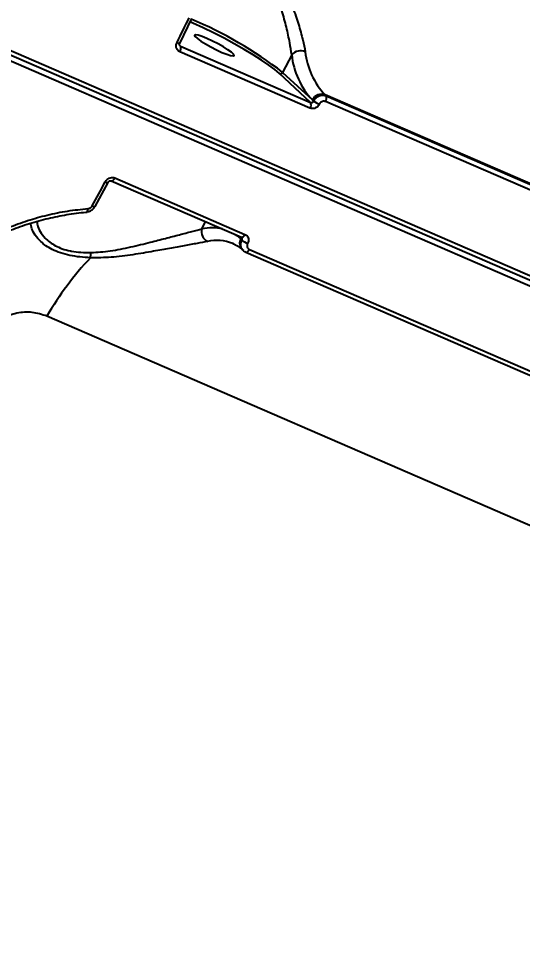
# Model space of a CAD drawing. Header units: millimetres. Extents: x -4153 to 4002, y -5023 to 3197.
# Drawn here: x -611 to -508.7, y -1971.5 to -1783.3 of the extents above; entities that cross this region are included whole.
import ezdxf

# ---------------------------------------------------------------- set-up
doc = ezdxf.new("R2010")
doc.units = ezdxf.units.MM
for name, color, linetype in [('DIKOM_ОБЪЕКТ', 7, 'Continuous'), ('DIKOM_РАЗМЕР_ЗОНА', 7, 'Continuous'), ('DIKOM_РАЗМЕР_ОБЪЕКТА', 7, 'Continuous')]:
    doc.layers.add(name, color=color, linetype=linetype)
doc.styles.add('style1', font='arialbd.ttf', dxfattribs={"width": 0.8})
doc.dimstyles.new('1-50', dxfattribs={"dimtxt": 300, "dimasz": 200, "dimexe": 100, "dimexo": 0, "dimgap": 100, "dimtad": 1, "dimtxsty": 'style1', "dimcen": 200, "dimclrd": 7, "dimclre": 7, "dimclrt": 7, "dimadec": 1, "dimazin": 2, "dimtfac": 1, "dimtmove": 0, "dimatfit": 2, "dimfxl": 0, "dimlwd": 25, "dimlwe": 18, "dimarcsym": 0})

# ---------------------------------------------------------------- blocks, each defined once
blk = doc.blocks.new('*D9')
at = {"layer": 'Defpoints', "color": 0, "transparency": 16777216}
for p in [(2370.19, 1747.32), (-2106.31, -2974.61), (1195.51, -2974.61)]:
    blk.add_point(p, dxfattribs=at)
at = {"layer": 'DIKOM_РАЗМЕР_ОБЪЕКТА', "color": 7, "lineweight": 18, "transparency": 16777216}
for p, q in [((2370.19, 1747.32), (-2206.31, 1747.32)), ((1195.51, -2974.61), (-2206.31, -2974.61))]:
    blk.add_line(p, q, dxfattribs=at)
at = {"layer": 'DIKOM_РАЗМЕР_ОБЪЕКТА', "color": 7, "lineweight": 25, "transparency": 16777216}
blk.add_line((-2106.31, 1547.32), (-2106.31, -2774.61), dxfattribs=at)
at = {"layer": 'DIKOM_РАЗМЕР_ОБЪЕКТА', "color": 7, "transparency": 16777216}
for points in [[(-2139.64, 1547.32), (-2072.98, 1547.32), (-2106.31, 1747.32)], [(-2139.64, -2774.61), (-2072.98, -2774.61), (-2106.31, -2974.61)]]:
    blk.add_solid(points, dxfattribs=at)
at = {"layer": 'DIKOM_РАЗМЕР_ОБЪЕКТА', "color": 7, "transparency": 16777216, "insert": (-2359.48, -612.26), "char_height": 300, "attachment_point": 5, "rotation": 90, "style": 'style1'}
blk.add_mtext('{\\fArial|b0|i0|c204|p34;4700}', dxfattribs=at)
blk = doc.blocks.new('*D10')
at = {"layer": 'Defpoints', "color": 0, "transparency": 16777216}
for p in [(4001.69, -909.96), (-3216.31, -1859.46), (4001.69, -4923)]:
    blk.add_point(p, dxfattribs=at)
at = {"layer": 'DIKOM_РАЗМЕР_ЗОНА', "color": 7, "lineweight": 18, "transparency": 16777216}
for p, q in [((4001.69, -909.96), (4001.69, -5023)), ((-3216.31, -1859.46), (-3216.31, -5023))]:
    blk.add_line(p, q, dxfattribs=at)
at = {"layer": 'DIKOM_РАЗМЕР_ЗОНА', "color": 7, "lineweight": 25, "transparency": 16777216}
blk.add_line((-3016.31, -4923), (3801.69, -4923), dxfattribs=at)
at = {"layer": 'DIKOM_РАЗМЕР_ЗОНА', "color": 7, "transparency": 16777216}
for points in [[(-3016.31, -4889.67), (-3016.31, -4956.33), (-3216.31, -4923)], [(3801.69, -4889.67), (3801.69, -4956.33), (4001.69, -4923)]]:
    blk.add_solid(points, dxfattribs=at)
at = {"layer": 'DIKOM_РАЗМЕР_ЗОНА', "color": 7, "transparency": 16777216, "insert": (392.69, -4669.83), "char_height": 300, "attachment_point": 5, "style": 'style1'}
blk.add_mtext('{\\fArial|b0|i0|c204|p34;7200}', dxfattribs=at)
blk = doc.blocks.new('*D11')
at = {"layer": 'Defpoints', "color": 0, "transparency": 16777216}
for p in [(2631.36, 3197.31), (-3702.81, -4429.79), (2071.05, -4429.79)]:
    blk.add_point(p, dxfattribs=at)
at = {"layer": 'DIKOM_РАЗМЕР_ЗОНА', "color": 7, "lineweight": 18, "transparency": 16777216}
for p, q in [((2631.36, 3197.31), (-3802.81, 3197.31)), ((2071.05, -4429.79), (-3802.81, -4429.79))]:
    blk.add_line(p, q, dxfattribs=at)
at = {"layer": 'DIKOM_РАЗМЕР_ЗОНА', "color": 7, "lineweight": 25, "transparency": 16777216}
blk.add_line((-3702.81, 2997.31), (-3702.81, -4229.79), dxfattribs=at)
at = {"layer": 'DIKOM_РАЗМЕР_ЗОНА', "color": 7, "transparency": 16777216}
for points in [[(-3736.14, 2997.31), (-3669.48, 2997.31), (-3702.81, 3197.31)], [(-3736.14, -4229.79), (-3669.48, -4229.79), (-3702.81, -4429.79)]]:
    blk.add_solid(points, dxfattribs=at)
at = {"layer": 'DIKOM_РАЗМЕР_ЗОНА', "color": 7, "transparency": 16777216, "insert": (-3955.98, -616.24), "char_height": 300, "attachment_point": 5, "rotation": 90, "style": 'style1'}
blk.add_mtext('{\\fArial|b0|i0|c204|p34;7600}', dxfattribs=at)
blk = doc.blocks.new('*D12')
at = {"layer": 'Defpoints', "color": 0, "transparency": 16777216}
for p in [(-1688.31, 690.56), (2486.69, 690.56), (-1688.31, -3442.2)]:
    blk.add_point(p, dxfattribs=at)
at = {"layer": 'DIKOM_РАЗМЕР_ОБЪЕКТА', "color": 7, "lineweight": 18, "transparency": 16777216}
for p, q in [((-1688.31, 690.56), (-1688.31, -3542.2)), ((2486.69, 690.56), (2486.69, -3542.2))]:
    blk.add_line(p, q, dxfattribs=at)
at = {"layer": 'DIKOM_РАЗМЕР_ОБЪЕКТА', "color": 7, "lineweight": 25, "transparency": 16777216}
blk.add_line((2286.69, -3442.2), (-1488.31, -3442.2), dxfattribs=at)
at = {"layer": 'DIKOM_РАЗМЕР_ОБЪЕКТА', "color": 7, "transparency": 16777216}
for points in [[(-1488.31, -3408.87), (-1488.31, -3475.54), (-1688.31, -3442.2)], [(2286.69, -3408.87), (2286.69, -3475.54), (2486.69, -3442.2)]]:
    blk.add_solid(points, dxfattribs=at)
at = {"layer": 'DIKOM_РАЗМЕР_ОБЪЕКТА', "color": 7, "transparency": 16777216, "insert": (399.19, -3189.03), "char_height": 300, "attachment_point": 5, "style": 'style1'}
blk.add_mtext('{\\fArial|b0|i0|c204|p34;4175}', dxfattribs=at)

msp = doc.modelspace()

# ---------------------------------------------------------------- linework, layer by layer
at = {"layer": 'DIKOM_ОБЪЕКТ', "color": 7, "linetype": 'Continuous'}
for p, q in [((-578.282, -1788.301), (-575.816, -1783.275)), ((-622.274, -1785.563), (-222.827, -1958.555)), ((-223.737, -1960.32), (-623.184, -1787.328)), ((-623.009, -1786.171), (-223.561, -1959.163)), ((-578.306, -1788.705), (-578.149, -1788.851)), ((-578.149, -1788.851), (-551.739, -1800.288)), ((-551.842, -1801.45), (-578.252, -1790.012)), ((-555.558, -1790.617), (-557.397, -1794.183)), ((-551.739, -1800.288), (-558.036, -1794.445)), ((-557.397, -1794.183), (-551.353, -1799.792)), ((-480.294, -1828.412), (-548.794, -1798.746)), ((-548.794, -1798.746), (-548.573, -1798.951)), ((-548.573, -1798.951), (-480.072, -1828.618)), ((-551.353, -1799.792), (-551.118, -1800.01)), ((-480.172, -1829.774), (-548.673, -1800.108)), ((-591.448, -1815.605), (-565.038, -1827.042)), ((-595.459, -1821.372), (-592.824, -1816.504)), ((-592.165, -1816.181), (-565.755, -1827.618)), ((-573.762, -1825.922), (-573.015, -1824.474)), ((-565.879, -1827.965), (-566.688, -1827.214)), ((-567.398, -1828.951), (-567.533, -1828.894)), ((-565.644, -1828.183), (-565.879, -1827.965)), ((-565.76, -1827.621), (-565.703, -1827.654)), ((-565.589, -1830.146), (-565.366, -1830.352)), ((-564.915, -1830.646), (-564.858, -1830.683)), ((-564.858, -1830.683), (-496.358, -1860.349)), ((-564.144, -1830.113), (-495.643, -1859.779)), ((-316.39, -1968.741), (-605.247, -1843.643))]:
    msp.add_line(p, q, dxfattribs=at)
at = {"layer": 'DIKOM_ОБЪЕКТ', "color": 7, "linetype": 'Continuous', "flags": 128}
for points in [[(-578.825, -1788.135), (-578.515, -1787.507), (-578.206, -1786.879), (-577.896, -1786.25), (-577.587, -1785.622), (-577.279, -1784.992), (-576.971, -1784.363), (-576.663, -1783.733), (-576.356, -1783.103)], [(-558.036, -1794.445), (-558.985, -1793.638), (-560.207, -1792.721), (-561.675, -1791.715), (-563.358, -1790.642), (-565.216, -1789.527), (-567.209, -1788.393), (-569.292, -1787.267), (-571.419, -1786.173), (-573.542, -1785.137), (-575.613, -1784.181), (-576.192, -1783.924)], [(-572.752, -1787.324), (-573.738, -1786.927), (-574.52, -1786.677), (-575.038, -1786.592), (-575.247, -1786.68), (-575.132, -1786.934), (-574.702, -1787.334), (-573.991, -1787.846), (-573.058, -1788.429), (-571.978, -1789.036), (-570.837, -1789.619), (-569.73, -1790.129), (-568.745, -1790.525), (-567.962, -1790.776), (-567.445, -1790.86), (-567.235, -1790.772), (-567.35, -1790.518), (-567.78, -1790.118), (-568.491, -1789.606), (-569.424, -1789.023), (-570.505, -1788.416), (-571.645, -1787.833), (-572.752, -1787.324)], [(-592.166, -1816.18), (-592.149, -1816.186), (-592.062, -1816.196), (-591.965, -1816.171), (-591.86, -1816.113), (-591.752, -1816.023), (-591.645, -1815.906), (-591.542, -1815.764), (-591.448, -1815.605)], [(-596.025, -1821.25), (-595.694, -1820.642), (-595.363, -1820.034), (-595.033, -1819.425), (-594.703, -1818.816), (-594.373, -1818.207), (-594.044, -1817.596), (-593.715, -1816.986), (-593.386, -1816.375)], [(-597.135, -1822.465), (-597.124, -1822.464), (-597.068, -1822.434), (-597.018, -1822.37), (-596.974, -1822.273), (-596.939, -1822.147), (-596.914, -1821.996), (-596.899, -1821.827)], [(-567.009, -1827.075), (-566.689, -1827.297), (-565.879, -1827.965)], [(-565.755, -1827.618), (-565.739, -1827.624), (-565.653, -1827.633), (-565.555, -1827.608), (-565.451, -1827.55), (-565.343, -1827.461), (-565.235, -1827.343), (-565.132, -1827.202), (-565.038, -1827.042)], [(-564.858, -1830.683), (-564.843, -1830.689), (-564.757, -1830.699), (-564.66, -1830.674), (-564.556, -1830.617), (-564.448, -1830.528), (-564.341, -1830.411), (-564.238, -1830.271), (-564.144, -1830.113)]]:
    msp.add_lwpolyline(points, dxfattribs=at)
at = {"layer": 'DIKOM_ОБЪЕКТ', "color": 7, "linetype": 'Continuous'}
for centre, radius, start, end in [((-607.225, -1858.62), 81.455, 52.28538, 67.42741), ((-578.236, -1787.174), 1.127, 238.47324, 267.66773), ((-579.217, -1789.342), 1.175, 325.22262, 24.68767), ((-553.74, -1792.301), 2.478, 67.70125, 137.19273), ((-539.787, -1788.94), 15.86, 186.07239, 223.17689), ((-537.777, -1788.41), 15.107, 186.07496, 223.17476), ((-557.86, -1793.963), 0.513, 249.89988, 334.57654), ((-549.499, -1800.673), 2.052, 69.89701, 154.57401), ((-549.635, -1799.442), 1.17, 325.32502, 24.79771), ((-552.807, -1800.779), 1.175, 325.22253, 24.68776), ((-547.368, -1794.465), 6.694, 235.93458, 247.41138), ((-592.95, -1815.759), 0.756, 234.70772, 279.60821), ((-595.602, -1820.661), 0.726, 234.34501, 281.36001), ((-571.678, -1826.546), 2.175, 163.3407, 243.6409), ((-571.753, -1835.554), 9.839, 77.33561, 101.77895), ((-570.746, -1837.113), 8.825, 68.65384, 102.41957), ((-564.292, -1828.863), 1.824, 150.47874, 224.67855), ((-562.95, -1825.078), 4.111, 229.04517, 247.83318), ((-608.116, -1830.122), 11.837, 351.86706, 356.95001), ((-547.673, -1877.421), 66.751, 136.8833, 149.60086)]:
    msp.add_arc(centre, radius, start, end, dxfattribs=at)
for points, knots in [([(-899.424, -2046.968), (-896.636, -2046.982), (-890.117, -2047.013), (-879.383, -2045.587), (-867.344, -2042.912), (-855.077, -2038.977), (-842.647, -2033.874), (-830.099, -2027.657), (-817.23, -2020.228), (-804.071, -2011.559), (-790.662, -2001.652), (-777.298, -1990.724), (-764.025, -1978.837), (-750.883, -1966.073), (-737.658, -1952.223), (-724.395, -1937.288), (-711.139, -1921.297), (-698.334, -1904.796), (-686.011, -1887.894), (-674.185, -1870.701), (-662.514, -1852.734), (-651.044, -1834.021), (-639.816, -1814.605), (-628.928, -1794.642), (-618.422, -1774.183), (-608.33, -1753.29), (-598.626, -1731.89), (-589.361, -1710.037), (-580.58, -1687.798), (-572.474, -1665.662), (-565.057, -1643.704), (-558.324, -1621.989), (-552.167, -1600.167), (-546.629, -1578.307), (-541.761, -1556.495), (-537.858, -1536.459), (-535.849, -1523.867), (-534.96, -1518.299)], [0, 0, 0, 0, 0.0220395, 0.0515326, 0.0810497, 0.1105429, 0.1392036, 0.1678862, 0.1965469, 0.2260401, 0.2555572, 0.2850503, 0.3137108, 0.3423936, 0.3710543, 0.4005475, 0.4300646, 0.4595577, 0.4871865, 0.5148349, 0.5424636, 0.5708351, 0.5992283, 0.6276, 0.6562607, 0.6849435, 0.7136044, 0.7430974, 0.7726148, 0.8021078, 0.8307687, 0.8594514, 0.8881122, 0.9176053, 0.9471224, 0.9766157, 1, 1, 1, 1]), ([(-899.157, -2047.144), (-897.962, -2047.163), (-894.982, -2047.208), (-890.106, -2046.943), (-884.543, -2046.392), (-878.883, -2045.533), (-873.129, -2044.381), (-867.276, -2042.931), (-861.324, -2041.183), (-855.276, -2039.136), (-849.154, -2036.799), (-842.981, -2034.18), (-836.776, -2031.286), (-830.543, -2028.119), (-824.278, -2024.68), (-817.979, -2020.967), (-811.645, -2016.98), (-805.274, -2012.719), (-798.864, -2008.181), (-792.413, -2003.366), (-785.919, -1998.272), (-779.383, -1992.898), (-772.82, -1987.258), (-766.258, -1981.375), (-759.721, -1975.268), (-753.217, -1968.948), (-746.744, -1962.411), (-740.296, -1955.656), (-733.874, -1948.68), (-727.474, -1941.481), (-721.095, -1934.059), (-714.736, -1926.41), (-708.393, -1918.533), (-702.067, -1910.423), (-695.767, -1902.096), (-689.522, -1893.589), (-683.356, -1884.929), (-677.276, -1876.133), (-671.277, -1867.192), (-665.358, -1858.106), (-659.519, -1848.874), (-653.76, -1839.496), (-648.08, -1829.973), (-642.481, -1820.306), (-636.962, -1810.494), (-631.523, -1800.535), (-626.169, -1790.441), (-620.916, -1780.239), (-615.78, -1769.96), (-610.771, -1759.626), (-605.892, -1749.24), (-601.141, -1738.802), (-596.518, -1728.311), (-592.023, -1717.768), (-587.657, -1707.173), (-583.419, -1696.527), (-579.309, -1685.828), (-575.328, -1675.078), (-571.478, -1664.281), (-567.766, -1653.462), (-564.207, -1642.654), (-560.809, -1631.887), (-557.574, -1621.168), (-554.502, -1610.496), (-551.592, -1599.871), (-548.844, -1589.292), (-546.258, -1578.76), (-543.834, -1568.275), (-541.573, -1557.838), (-539.474, -1547.448), (-537.543, -1537.11), (-535.882, -1527.54), (-534.946, -1521.465), (-534.532, -1518.781)], [0, 0, 0, 0, 0.0094078, 0.0234759, 0.0375498, 0.05164, 0.065762, 0.0799313, 0.0941629, 0.1084719, 0.1228261, 0.1371271, 0.1513573, 0.1655336, 0.1796719, 0.1937881, 0.2078978, 0.2220155, 0.2361534, 0.2503267, 0.2645522, 0.2788451, 0.2932014, 0.3075358, 0.321785, 0.3359737, 0.3501178, 0.3642337, 0.3783369, 0.3924444, 0.406567, 0.4207203, 0.4349202, 0.4491831, 0.4635204, 0.4778593, 0.4920989, 0.5062929, 0.5204524, 0.5345892, 0.5487143, 0.5628397, 0.5769744, 0.5911282, 0.6053128, 0.6195396, 0.63382, 0.6481186, 0.6623743, 0.6765814, 0.690751, 0.7048946, 0.7190236, 0.7331495, 0.7472823, 0.7614308, 0.7756069, 0.7898213, 0.8040857, 0.8183882, 0.8326644, 0.8468851, 0.8610658, 0.8752171, 0.8893513, 0.9034788, 0.9176113, 0.9317564, 0.9459255, 0.9601292, 0.9743798, 0.9886797, 1, 1, 1, 1]), ([(-562.722, -1766.482), (-562.004, -1767.41), (-560.567, -1769.27), (-558.702, -1772.801), (-556.911, -1776.762), (-555.375, -1780.827), (-554.162, -1784.465), (-553.284, -1787.526), (-552.953, -1789.219), (-552.799, -1790.008)], [0, 0, 0, 0, 0.1281512, 0.2567382, 0.4268187, 0.5968792, 0.7373067, 0.8775715, 1, 1, 1, 1]), ([(-555.558, -1790.617), (-555.674, -1789.827), (-555.924, -1788.125), (-556.607, -1785.075), (-557.56, -1781.461), (-558.768, -1777.433), (-560.208, -1773.523), (-561.718, -1770.038), (-562.952, -1768.197), (-563.568, -1767.278)], [0, 0, 0, 0, 0.122699, 0.2642643, 0.4059919, 0.5771207, 0.748234, 0.8743869, 1, 1, 1, 1]), ([(-578.252, -1790.012), (-578.339, -1789.966), (-578.561, -1789.85), (-578.83, -1789.539), (-578.994, -1789.1), (-579.008, -1788.605), (-578.886, -1788.292), (-578.825, -1788.135)], [0, 0, 0, 0, 0.1406187, 0.3551205, 0.5699029, 0.7849203, 1, 1, 1, 1]), ([(-578.258, -1788.768), (-578.269, -1788.762), (-578.306, -1788.74), (-578.34, -1788.657), (-578.347, -1788.511), (-578.325, -1788.389), (-578.289, -1788.322), (-578.278, -1788.302)], [0, 0, 0, 0, 0.1446522, 0.4914089, 0.717547, 0.915038, 1, 1, 1, 1]), ([(-578.261, -1788.771), (-578.252, -1788.781), (-578.222, -1788.818), (-578.18, -1788.837), (-578.149, -1788.851)], [0, 0, 0, 0, 0.2842623, 1, 1, 1, 1]), ([(-551.118, -1800.01), (-551.044, -1799.882), (-550.857, -1799.561), (-550.407, -1799.148), (-549.807, -1798.86), (-549.159, -1798.769), (-548.768, -1798.891), (-548.573, -1798.951)], [0, 0, 0, 0, 0.1417231, 0.3563926, 0.5709286, 0.7854766, 1, 1, 1, 1]), ([(-549.94, -1800.645), (-549.995, -1800.742), (-550.133, -1800.984), (-550.468, -1801.297), (-550.917, -1801.516), (-551.402, -1801.586), (-551.695, -1801.495), (-551.842, -1801.45)], [0, 0, 0, 0, 0.1418914, 0.3567234, 0.571382, 0.7857016, 1, 1, 1, 1]), ([(-551.739, -1800.288), (-551.69, -1800.303), (-551.593, -1800.333), (-551.433, -1800.308), (-551.287, -1800.233), (-551.179, -1800.126), (-551.135, -1800.043), (-551.118, -1800.01)], [0, 0, 0, 0, 0.2139374, 0.4282124, 0.6428448, 0.8579109, 1, 1, 1, 1]), ([(-548.673, -1800.108), (-548.77, -1800.077), (-548.965, -1800.017), (-549.289, -1800.064), (-549.587, -1800.21), (-549.811, -1800.419), (-549.903, -1800.581), (-549.94, -1800.645)], [0, 0, 0, 0, 0.2141911, 0.4285652, 0.6431581, 0.8581718, 1, 1, 1, 1]), ([(-593.386, -1816.375), (-593.328, -1816.281), (-593.183, -1816.045), (-592.837, -1815.742), (-592.38, -1815.532), (-591.888, -1815.467), (-591.594, -1815.559), (-591.448, -1815.605)], [0, 0, 0, 0, 0.1417855, 0.3567427, 0.5713016, 0.7857247, 1, 1, 1, 1]), ([(-592.82, -1816.505), (-592.806, -1816.479), (-592.769, -1816.406), (-592.664, -1816.299), (-592.526, -1816.209), (-592.385, -1816.161), (-592.261, -1816.153), (-592.191, -1816.167), (-592.169, -1816.18), (-592.166, -1816.181)], [0, 0, 0, 0, 0.0995355, 0.2665129, 0.4281932, 0.5939025, 0.7684198, 0.9628257, 1, 1, 1, 1]), ([(-597.136, -1822.447), (-597.047, -1822.443), (-596.719, -1822.432), (-596.178, -1822.177), (-595.687, -1821.787), (-595.535, -1821.458), (-595.488, -1821.359)], [0, 0, 0, 0, 0.1297401, 0.4775663, 0.8419834, 1, 1, 1, 1]), ([(-596.899, -1821.827), (-596.792, -1821.808), (-596.577, -1821.771), (-596.285, -1821.588), (-596.111, -1821.397), (-596.04, -1821.276), (-596.025, -1821.25)], [0, 0, 0, 0, 0.3055969, 0.6116477, 0.918002, 1, 1, 1, 1]), ([(-616.893, -1827.379), (-615.622, -1826.789), (-613.081, -1825.61), (-609.153, -1824.205), (-605.135, -1823.076), (-601.038, -1822.242), (-598.279, -1821.965), (-596.899, -1821.827)], [0, 0, 0, 0, 0.1978352, 0.3954961, 0.5931669, 0.7965852, 1, 1, 1, 1]), ([(-616.71, -1827.986), (-616.516, -1827.886), (-615.146, -1827.184), (-612.498, -1826.11), (-608.784, -1824.794), (-604.993, -1823.755), (-601.173, -1823.019), (-598.523, -1822.625), (-597.164, -1822.564), (-597.074, -1822.56)], [0, 0, 0, 0, 0.0313372, 0.2207344, 0.4114302, 0.6029613, 0.7948408, 0.9863718, 1, 1, 1, 1]), ([(-596.399, -1831.797), (-597.113, -1831.754), (-598.54, -1831.67), (-600.599, -1831.35), (-602.508, -1830.833), (-604.637, -1829.943), (-606.415, -1828.671), (-607.663, -1827.206), (-608.382, -1825.912), (-608.483, -1825.145), (-608.532, -1824.775)], [0, 0, 0, 0, 0.1024769, 0.2048436, 0.3081884, 0.4115206, 0.5955792, 0.7333178, 0.871239, 1, 1, 1, 1]), ([(-607.239, -1824.421), (-607.223, -1824.655), (-607.178, -1825.297), (-606.635, -1826.458), (-605.571, -1827.937), (-603.994, -1829.177), (-602.126, -1829.999), (-600.954, -1830.315), (-599.683, -1830.558), (-598.309, -1830.728), (-596.973, -1830.744), (-596.296, -1830.752)], [0, 0, 0, 0, 0.0835748, 0.2289501, 0.378047, 0.5708394, 0.6689041, 0.7705081, 0.7851206, 0.8910888, 1, 1, 1, 1]), ([(-596.296, -1830.752), (-594.99, -1830.665), (-592.243, -1830.482), (-588.191, -1829.618), (-584.45, -1828.703), (-581.141, -1827.851), (-578.299, -1827.107), (-575.738, -1826.447), (-574.42, -1826.097), (-573.762, -1825.922)], [0, 0, 0, 0, 0.146379, 0.3075788, 0.4690088, 0.6021034, 0.7351146, 0.8676474, 1, 1, 1, 1]), ([(-565.038, -1827.042), (-564.95, -1827.088), (-564.729, -1827.204), (-564.465, -1827.511), (-564.308, -1827.943), (-564.305, -1828.427), (-564.435, -1828.732), (-564.501, -1828.885)], [0, 0, 0, 0, 0.1405602, 0.3550986, 0.5698387, 0.7848717, 1, 1, 1, 1]), ([(-572.643, -1828.495), (-573.316, -1828.621), (-574.66, -1828.872), (-577.326, -1829.351), (-580.305, -1829.898), (-583.795, -1830.525), (-587.762, -1831.19), (-592.095, -1831.784), (-594.998, -1831.793), (-596.399, -1831.797)], [0, 0, 0, 0, 0.1316611, 0.263492, 0.3951426, 0.5268765, 0.6882986, 0.8495426, 1, 1, 1, 1]), ([(-567.52, -1828.938), (-567.346, -1829), (-566.775, -1829.204), (-566.153, -1829.646), (-565.702, -1830.046), (-565.589, -1830.146)], [0, 0, 0, 0, 0.24803364, 0.8124226, 1, 1, 1, 1]), ([(-565.35, -1830.339), (-565.458, -1830.233), (-565.709, -1829.987), (-565.888, -1829.44), (-565.901, -1828.798), (-565.73, -1828.388), (-565.644, -1828.183)], [0, 0, 0, 0, 0.2010331, 0.4673498, 0.7337205, 1, 1, 1, 1]), ([(-565.644, -1828.183), (-565.621, -1828.133), (-565.575, -1828.034), (-565.574, -1827.878), (-565.615, -1827.743), (-565.678, -1827.682), (-565.705, -1827.655)], [0, 0, 0, 0, 0.2661716, 0.5314854, 0.7964138, 1, 1, 1, 1]), ([(-564.501, -1828.885), (-564.544, -1828.987), (-564.631, -1829.191), (-564.629, -1829.513), (-564.526, -1829.801), (-564.35, -1830.005), (-564.202, -1830.082), (-564.144, -1830.113)], [0, 0, 0, 0, 0.21514105, 0.43019766, 0.64496305, 0.85948045, 1, 1, 1, 1]), ([(-564.915, -1830.646), (-565.037, -1830.591), (-565.206, -1830.515), (-565.32, -1830.376), (-565.35, -1830.339)], [0, 0, 0, 0, 0.7282301, 1, 1, 1, 1]), ([(-605.247, -1843.643), (-606.215, -1843.326), (-608.131, -1842.698), (-611.325, -1842.912), (-613.949, -1843.803), (-615.301, -1844.746), (-615.784, -1845.083)], [0, 0, 0, 0, 0.2885643, 0.57163, 0.8470367, 1, 1, 1, 1])]:
    msp.add_open_spline(points, degree=3, knots=knots, dxfattribs=at)

# ---------------------------------------------------------------- dimensions: what is measured, and where the dimension line sits
at = {"layer": 'DIKOM_РАЗМЕР_ЗОНА'}
dim = msp.add_linear_dim(base=(-3702.81, -4429.789), p1=(2631.356, 3197.305), p2=(2071.052, -4429.789), angle=90, text='{\\fArial|b0|i0|c204|p34;7600}', dimstyle='1-50', dxfattribs=at)
dim.commit()
dim.dimension.update_dxf_attribs({"geometry": '*D11', "text_midpoint": (-3702.81, -616.242), "dimtype": 160})
dim = msp.add_linear_dim(base=(4001.69, -4923), p1=(-3216.31, -1859.463), p2=(4001.69, -909.963), text='{\\fArial|b0|i0|c204|p34;7200}', dimstyle='1-50', dxfattribs=at)
dim.commit()
dim.dimension.update_dxf_attribs({"geometry": '*D10', "text_midpoint": (392.69, -4923), "dimtype": 160})
at = {"layer": 'DIKOM_РАЗМЕР_ОБЪЕКТА'}
dim = msp.add_linear_dim(base=(-2106.31, -2974.611), p1=(2370.191, 1747.316), p2=(1195.51, -2974.611), angle=90, text='{\\fArial|b0|i0|c204|p34;4700}', dimstyle='1-50', dxfattribs=at)
dim.commit()
dim.dimension.update_dxf_attribs({"geometry": '*D9', "text_midpoint": (-2106.31, -612.262), "dimtype": 160})
dim = msp.add_linear_dim(base=(-1688.31, -3442.202), p1=(2486.69, 690.555), p2=(-1688.31, 690.555), text='{\\fArial|b0|i0|c204|p34;<>}', dimstyle='1-50', dxfattribs=at)
dim.commit()
dim.dimension.update_dxf_attribs({"geometry": '*D12', "text_midpoint": (399.19, -3442.202), "dimtype": 160})

doc.saveas('drawing.dxf')
